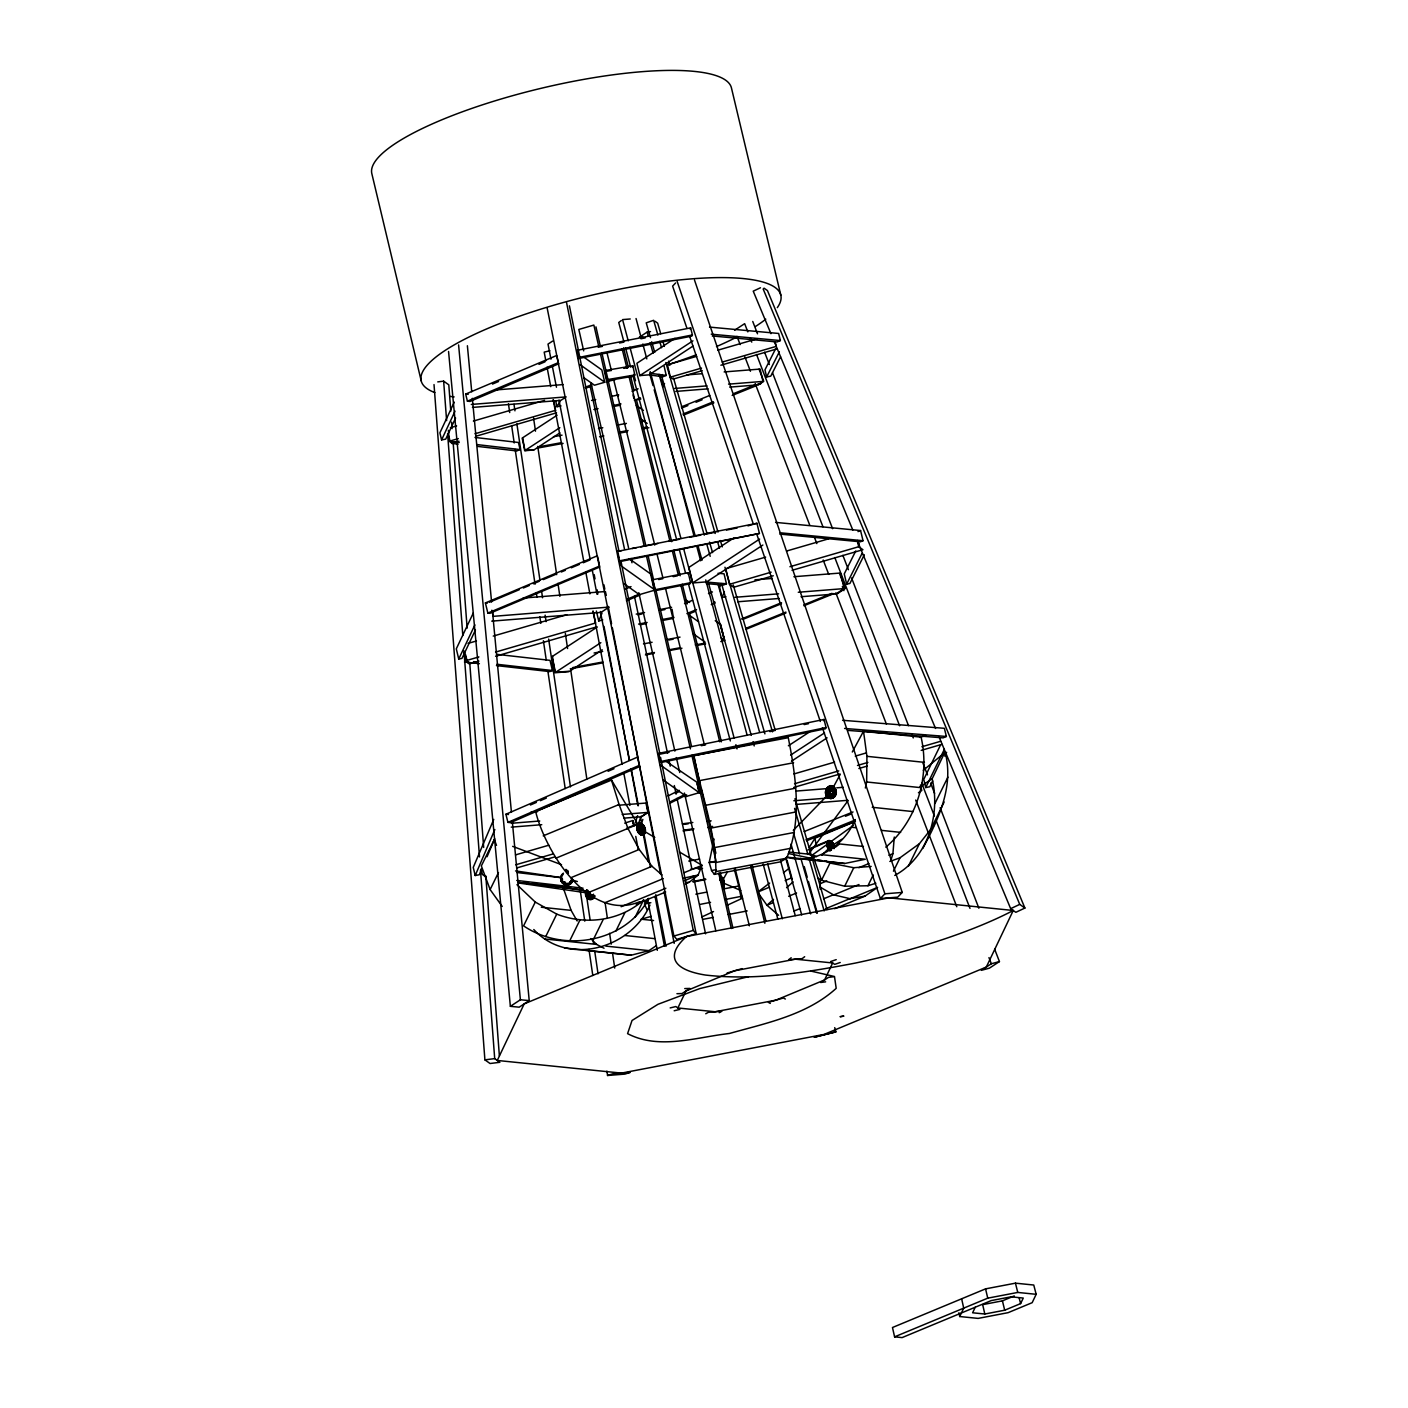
<?xml version="1.0" encoding="UTF-8"?>
<svg xmlns="http://www.w3.org/2000/svg" width="1408" height="1408" viewBox="0 0 1408 1408"><rect width="100%" height="100%" fill="white"/><g stroke="black" fill="none" stroke-linecap="round" stroke-linejoin="round"><path stroke-width="1.5" d="M591.923 897.09L592.363 894.661L592.662 896.245C592.909 898.515 589.494 897.442 591.571 898.022M714.155 839.115L709.192 862.47L711.568 870.531L714.366 874.386L715.898 871.622C715.862 831.934 701.114 794.235 693.95 755.603L693.845 755.216M865.357 788.022L866.659 781.986L866.923 756.325L863.456 730.734M831.125 794.482C831.565 799.075 826.021 796.312 831.125 794.482C837.531 791.912 826.637 788.498 830.685 794.341M832.374 788.339L835.173 792.018L833.307 796.4L835.19 791.965L833.184 792.317M830.632 843.075L829.875 845.733L829.858 844.413C832.85 838.094 827.816 850.414 830.262 843.41M829.91 844.026C832.55 841.491 832.093 843.339 834.363 847.158A5.421 2.376 73.7 0 0 830.227 841.843A5.421 2.376 73.7 0 0 830.298 849.341M829.682 792.757C824.912 795.538 826.302 787.758 829.84 791.736M826.566 793.003L826.566 791.718L829.717 792.229M826.584 791.736L827.834 795.027L829.998 793.707M827.112 793.003L827.517 789.518M829.611 796.171A4.013 3.555 -83.8 0 1 827.781 793.954L827.622 791.894A4.013 3.555 -83.8 0 1 833.061 789.078L833.589 788.674M832.357 789.219C838.235 792.616 828.854 800.131 827.816 792.88C825.774 787.406 835.912 790.821 832.586 788.058M832.568 790.997C832.709 785.594 837.214 796.101 833.166 792.845M834.786 794.411L834.698 790.733M722.427 878.381C719.488 879.12 725.419 878.451 720.808 879.085M590.322 897.846L591.677 897.653M587.611 890.859A4.875 3.608 85 0 0 588.403 896.738L588.896 897.494A4.875 3.608 85 0 0 593.771 895.77A4.875 3.608 85 0 1 588.826 897.547L590.427 897.512M721.635 884.822C722.392 879.454 724.328 882.235 723.765 880.669M723.254 884.013L723.061 886.318M721.829 883.643L723.747 884.118L723.73 885.491L724.17 884.171L723.923 886.442L722.55 879.894A4.558 1.39 84.8 0 0 721.125 878.645L719.734 879.842M588.474 896.35L586.96 894.52L587.488 892.197M587.787 895.611L587.523 892.109L589.424 892.338M587.91 892.25L589.406 896.403L593.472 895.752M829.699 788.55C832.656 786.738 826.514 789.994 829.4 788.445M832.427 794.13L832.304 797.016L832.022 794.376M714.366 874.386L780.384 861.854L786.632 858.194C802.366 820.565 795.96 776.635 788.269 737.686L693.95 755.603M590.709 898.146L589.97 897.565A4.558 3.379 85 0 0 593.349 896.509L593.525 896.738A4.875 3.608 85 0 1 590.075 898.005M587.242 890.894A4.875 3.608 85 0 0 588.826 897.547L590.128 897.688M832.269 843.99A4.875 2.13 73.7 0 0 831.653 843.181L831.635 843.445A4.558 1.989 73.7 0 1 833.483 847.387A4.875 2.13 73.7 0 0 832.832 845.011L834.275 848.461A4.875 2.13 73.7 0 0 830.21 842.406L831.125 842.266M639.426 825.475L638.458 826.074L639.285 824.982A4.558 3.027 70.5 0 1 641.854 825.739L640.64 817.133L648.454 812.029M643.544 833.307L640.781 833.026C635.096 827.218 644.547 827.288 640.147 831.301M890.595 861.344L892.918 853.635L894.291 837.056M831.741 790.592L831.688 787.723L830.614 788.339M833.307 796.4L833.36 796.277A4.558 4.048 -83.8 0 0 835.12 793.197L834.944 790.856A4.558 4.048 -83.8 0 0 831.864 788.005L830.491 787.635M568.322 883.502L567.23 883.555M832.181 790.733L832.41 788.709M820.16 889.31L820.459 879.173M639.69 827.622L640.112 824.806L638.827 825.141M830.984 796.822C834.645 795.766 828.397 799.075 831.582 794.499M831.23 797.315L832.339 796.242M885.808 847.158C916.942 820.899 930.16 776.53 921.096 737.158L863.579 731.122L852.298 752.013M832.85 795.872L832.146 796.91L833.29 796.118M894.766 875.442C928.4 857.085 940.491 814.546 932.166 778.765L945.014 751.942M922.75 848.514C938.555 819.104 954.061 786.491 945.155 752.33L923.278 770.299M565.47 882.376C563.182 881.443 566.966 885.333 563.042 882.006A4.875 4.4 36 0 0 568.621 883.678A4.875 4.4 36 0 1 563.006 882.024L566.298 883.555M723.888 885.122L722.99 887.779A4.875 1.478 84.8 0 0 723.342 880.651A4.875 1.478 84.8 0 0 720.914 879.507L721.213 879.49M723.853 886.477L724.117 885.227M831.301 795.89L828.995 796.47M640.077 825.158L641.749 825L640.429 824.648M829.946 845.504L829.893 847.194L829.682 845.469A3.045 1.32 73.7 0 0 827.851 845.398A3.045 1.32 73.7 0 1 829.435 845.504L829.506 846.93C827.306 848.39 828.062 843.181 829.998 844.008M829.946 844.765L830.843 842.618M829.576 844.8L829.822 843.445M641.133 833.272L639.795 832.85L641.15 833.184M591.342 897.318L592.064 894.96M639.126 828.045L638.616 825.581L637.507 827.834A4.558 3.027 70.5 0 0 638.229 831.213L639.179 832.216L639.461 830.738M638.194 827.57L637.701 828.89L638.282 826.496L637.894 828.01A4.013 2.675 70.5 0 0 641.573 833.237A4.013 2.675 70.5 0 0 642.928 827.71C642.066 820.811 645.814 835.014 640.077 832.11M638.528 826.813L638.44 828.96M644.547 831.776C642.805 834.539 647.381 825.704 641.362 828.714M644.442 831.899L644.67 829.488M830.509 796.47L829.101 796.893L827.834 794.904M833.8 790.011L832.885 791.366M639.795 832.92L640.992 833.536M571.243 880.141A4.875 4.4 36 0 1 570.997 881.285L571.226 880.141M639.566 824.789L640.922 824.842L639.566 824.894M831.899 843.568L830.174 842.706L829.717 843.99L829.946 842.758M723.149 880.968L722.955 878.821M830.034 844.677L830.386 842.424L831.899 842.934L830.861 842.301M637.507 825.598A5.614 3.062 67.8 0 0 639.654 833.131A5.614 3.062 67.8 0 0 644.195 833.008A5.738 3.133 67.8 0 0 642.858 826.461L643.192 826.162M587.206 892.091L587.611 890.102L587.242 891.158M587.242 892.267L587.822 891.018M593.067 895.558L593.384 894.397M593.278 895.699L593.56 894.397M640.042 827.605L640.693 825.211M827.622 791.894L826.654 791.754L827.57 790.786M830.192 845.434L831.107 842.987M722.41 878.662L721.354 878.733L722.392 878.293M644.142 832.674L642.946 833.642A4.875 3.256 70.5 0 1 639.514 833.219L638.282 831.811M644.072 829.541C643.157 832.11 646.536 826.162 641.661 829.682M587.91 896.526L588.456 896.421A4.558 3.379 85 0 1 587.453 893.288L589.794 893.253L591.712 895.171M720.491 879.542L721.072 878.328A4.875 1.478 84.8 0 1 723.061 881.267A4.875 1.478 84.8 0 1 722.902 887.304L723.747 887.128M723.36 887.638L723.096 885.579M722.902 887.832L723.923 886.054L723.026 887.181M635.149 822.941L637.63 815.619M638.546 823.592L641.01 816.253M641.01 824.912L642.858 819.403M640.446 825.106L641.749 825M590.55 897.442L591.342 895.224M570.328 881.901L569.272 882.992L570.363 882.094A4.875 4.4 36 0 1 569.642 883.115L569.624 883.098A4.875 4.4 36 0 0 570.486 882.253L569.888 882.112M562.426 878.856L562.408 879.701M701.36 793.461L699.846 786.368L700.726 791.402M679.378 851.946L702.046 865.322L698.139 875.037L689.304 882.253L685.362 883.872M722.955 879.718L721.723 878.451M642.03 825.722L643.262 826.355L642.242 825.405M602.765 619.925L598.734 620.998L602.008 613.131M652.432 580.782L652.89 579.709L688.213 572.722L690.606 582.683L690.166 583.757L654.843 590.762M687.755 573.795L688.213 572.722M831.794 848.355L830.667 845.486L831.618 843.181M672.056 609.312L673.482 618.358L663.08 620.365M493.75 819.403L473.246 867.398L475.2 875.53L479.354 874.755L481.923 868.754M475.2 875.53L494.842 829.541M487.045 856.75L494.736 838.763M721.301 583.598L719.646 587.453L721.547 595.443M724.416 591.853L722.022 597.432L725.912 596.675M659.419 758.56L658.909 753.315L824.014 719.453L826.056 727.584L825.528 728.763L660.44 762.626L658.909 753.315M823.486 720.632L824.014 719.453M821.902 860.834L786.597 857.138C815.214 865.48 844.395 845.645 855.272 819.579M640.394 827.71L641.45 825.44L640.763 827.939M638.264 826.918L638.51 825.546L638.053 827.112M640.13 825L638.44 826.883L638.95 828.414M638.563 827.27L639.901 825.862L641.837 826.443M643.562 832.973L643.861 831.741M830.227 849.077L831.6 849.006M833.026 845.205L834.17 848.478M832.99 843.814L833.624 844.87M454.256 402.142L439.894 432.837L441.584 439.912L445.72 439.138L455.594 418.035M441.584 439.912L455.048 411.136M660.827 377.802L662.358 374.546M663.01 386.848L664.541 383.592M473.37 612.832L456.298 648.842L458.726 659.014L461.965 658.398L475.446 629.974M458.726 659.014L474.901 624.888M638.845 831.019C638.07 828.256 638.774 832.832 639.197 830.315M1013.25 910.483L986.322 967.05L824.05 1034.422L621.474 1073.107L497.27 1060.453L524.198 1003.886L686.47 936.531L889.046 897.829L1013.25 910.483A196.539 46.552 -13.4 0 1 854.938 963.16C805.851 972.523 755.586 980.795 705.531 975.058A196.539 46.552 -13.4 0 1 686.47 936.531M975.251 1307.222L972.611 1312.784L984.808 1314.016L1004.696 1310.214L1020.606 1303.614L1023.264 1298.053L1011.067 1296.821L991.179 1300.605L902.088 1337.6L894.59 1336.843L892.478 1327.515L985.565 1288.866L1015.45 1283.163L1033.754 1285.029L1036.165 1294.304L1032.17 1302.682L1008.128 1312.661L978.12 1318.398L959.71 1316.533L963.706 1308.138L961.646 1298.81M576.805 351.454L577.35 350.293L690.659 327.87L692.402 334.946L691.838 336.125L578.547 358.53L577.35 350.293M690.096 329.032L690.659 327.87M617.637 550.546L619.678 561.634L759.422 533.456L756.941 523.283L617.197 551.461L621.491 550.616M756.941 523.283L747.93 525.87M828.203 795.819L829.33 796.523A4.558 4.048 -83.8 0 1 827.323 794.147L826.531 792.968L826.883 794.235A4.875 4.33 -83.8 0 0 834.451 795.555A4.875 4.33 -83.8 0 0 831.917 787.688A4.875 4.33 -83.8 0 0 827.059 794.27L826.76 794.235A4.875 4.33 -83.8 0 0 834.187 795.538A4.875 4.33 -83.8 0 0 831.67 787.653A4.875 4.33 -83.8 0 0 826.813 794.235L827.798 795.08M516.965 884.682L535.269 902.07L523.582 925.866C563.605 953.181 625.821 942.55 648.824 898.322M940.562 744.92L923.771 779.381L925.707 787.565L929.843 786.738L932.642 781M925.707 787.565L944.363 749.285M944.768 756.114L946.634 752.294M502.216 906.435L490.125 889.574L481.342 865.92L494.331 839.485L496.514 845.398M490.125 889.574L498.467 872.573M545.706 936.602L556.741 914.126C585.728 925.461 620.03 920.973 643.562 900.029L646.941 902.229M569.518 941.248L579.902 920.093M593.402 939.453L603.134 919.618M615.771 931.269L624.853 912.754M635.131 917.206L643.562 900.029M871.147 866.413L853.776 867.715L829.981 863.069L821.533 880.246L817.907 878.17M853.213 825.546L812.627 854.814L821.533 880.246L844.694 886.23L853.776 867.715M844.694 886.23L867.944 885.755L873.242 874.931M893.446 871.218L900.046 857.754L919.406 843.709L934.437 824.718M934.93 803.563L947.918 777.128M908.371 866.184L919.406 843.709M931.832 827.147L944.152 802.014M618.077 396.035L618.658 394.874L612.392 396.158M855.782 550.915L844.254 573.918L846.666 584.109L849.904 583.493L864.318 554.752M846.666 584.109L862.048 553.45M775.72 348.568L764.966 369.846L766.638 376.957L770.774 376.147L780.56 356.805M766.638 376.957L779.363 351.806M592.768 896.667L593.718 895.664M592.856 896.72L593.56 895.506M593.525 896.738L594.053 895.734M605.722 375.214L605.51 370.462L632.826 365.816L634.832 374.95L634.234 376.059L606.918 380.706L605.51 370.462M632.227 366.925L632.826 365.816M721.758 879.278L723.096 880.141L721.53 881.742M839.995 774.805L830.773 791.912L793.285 830.386M641.661 825.264L640.394 824.754M722.586 880.493L727.566 871.57M589.758 897.301L590.955 895.171M561.053 405.926L557.022 406.718L560.067 401.315M830.104 791.296L827.587 789.43L826.971 790.522M834.627 794.306L833.782 795.326L834.75 794.376M831.283 797.28L829.963 797.174M721.213 881.214L722.462 879.05M830.931 845.698L832.251 843.603L831.266 842.934M649.968 905.098C630.731 948.728 567.846 966.627 533.79 929.526M809.195 847.405L815.003 838.182L854.938 821.674M830.245 844.818L829.277 844.202L830.386 842.424A4.875 2.13 73.7 0 0 830.826 850.186L829.594 846.736L830.861 848.901M721.178 879.261L721.952 878.363M723.008 887.674L723.694 886.723M721.371 881.426L722.11 878.627M563.869 882.974L564.291 882.394A4.558 4.118 36 0 0 565.242 883.098L563.253 881.813M789.026 852.051L808.579 854.163L848.144 800.483M639.883 832.691L639.778 831.072M590.603 894.96L589.002 896.896L589.952 897.477M638.387 831.178L639.408 832.075L638.986 830.72M644.142 829.77A4.875 3.256 70.5 0 1 643.984 832.075L643.755 831.882A4.558 3.027 70.5 0 0 643.227 827.499L643.034 826.232L643.685 827.394M829.418 849.763L829.083 844.73A4.558 1.989 73.7 0 1 830.456 842.741L831.794 843.093M831.178 846.032L832.691 844.307L831.97 843.181M593.067 896.421L592.293 897.547M638.088 825.968L639.038 824.894M638.405 826.373L639.408 825.141M641.238 832.779L644.002 831.459L641.59 830.614M643.826 832.269L641.45 833.624L642.787 833.395A4.558 3.027 70.5 0 1 639.602 832.955L638.827 832.374M643.315 833.483L644.107 832.515M830.438 790.944L828.485 788.586L827.13 790.557M828.555 788.638L828.098 789.835M827.851 789.818L828.731 788.867M832.99 796.171L834.17 795.432M833.202 796.365L834.064 795.309M675.629 282.955L672.619 286.106L686.752 327.765M822.43 727.707L880.387 898.533L884.91 893.798L902.246 892.426L694.478 279.998M902.246 892.426L897.706 897.142L880.387 898.533M719.858 879.947L721.125 878.645M821.586 855.325L830.931 846.437L841.826 839.238M641.08 828.291L642.963 826.602M587.699 895.646L587.981 896.773M830.192 843.973L831.846 844.166L833.43 848.144M773.502 899.395L766.955 905.238L758.789 893.798M786.579 887.709L793.109 881.866M830.298 794.077L828.467 795.678L827.71 794.922M721.301 882.376L723.078 881.954A4.558 1.39 84.8 0 1 723.202 885.386M827.059 794.182L829.787 793.25M833.096 791.824L834.926 790.715L835.138 791.982M834.944 790.768L834.205 789.642M590.286 894.643L588.35 896.245L589.301 897.23M567.336 883.978L566.122 883.731L568.603 883.52M562.514 880.862L562.338 879.613M835.806 846.93L839.203 844.272M621.298 320.566L618.746 322.485L623.85 341.616M791.19 957.774L788.656 959.71L802.138 958.637L804.672 956.701M769.666 883.062L757.61 892.162L769.437 887.181M783.429 872.678L788.586 868.771M828.379 845.75L829.347 845.011A4.013 1.76 73.7 0 1 831.336 843.638A4.013 1.76 73.7 0 1 833.378 848.355M639.514 833.219L638.229 831.213M834.222 789.888L833.378 788.814M831.406 846.437L833.166 845.17M535.568 811.043L535.621 811.43C545.512 852.35 589.618 922.662 639.795 901.683M834.627 908.688L864.97 896.139L877.606 887.374L849.394 899.043M637.666 828.819L638.158 829.981L638.211 828.854M585.235 950.365L631.259 955.187L648.93 950.646L656.093 945.789M919.653 787.09L932.166 778.765M832.04 843.11L832.955 844.166M552.693 341.035L548.011 344.098L550.968 359.198M650.514 331.619L647.205 332.059L639.39 337.181L642.717 336.741M557.128 415.202L522.122 438.134L525.061 450.454L534.266 449.715L559.891 432.925M674.925 338.378L636.909 363.282L639.848 375.602L649.053 374.862L692.982 346.086M525.061 450.454L559.838 427.662M639.848 375.602L692.93 340.824M734.624 330.229L744.656 323.664L747.824 331.866M724.152 371.941L760.109 369.072L763.03 381.392L757.715 384.894L729.678 387.13M758.402 384.842L763.734 381.339L759.035 369.16M597.362 626.947L551.866 656.744L555.579 672.32L569.659 671.211L602.272 649.845M733.779 537.997L688.899 567.389L692.613 582.965L706.693 581.856L762.854 545.054M555.579 672.32L600.864 642.664M692.613 582.965L759.634 539.07M840.418 573.021L844.131 588.597L835.982 593.947L801.029 596.728M837.144 593.842L845.293 588.509L839.362 573.109L793.901 576.717M646.624 802.666L647.891 812.398M617.901 805.288L645.885 803.053L648.102 812.381L641.414 816.763L624.061 818.136M788.374 745.782L809.776 731.773M790.592 755.11L824.49 732.917M791.454 761.2L827.112 737.845M448.554 351.49L510.365 1006.333L520.397 999.768L529.214 1000.595L512.266 821.005M529.214 1000.595L519.182 1007.178L510.365 1006.333M918.421 792.757L921.765 790.557L920.445 784.96M999.434 961.576L991.338 963.758L981.306 970.341L989.402 968.158L999.434 961.576L994.682 949.274M828.397 788.832L829.77 788.269A4.558 4.048 -83.8 0 0 827.165 791.806L827.235 791.842M828.502 788.973L829.664 788.304M831.987 796.558L833.166 795.749A4.013 3.555 -83.8 0 0 833.061 789.078L833.149 789.219M641.045 827.658L642.928 827.71M827.394 793.954L826.531 792.968M830.192 846.683L829.576 845.486A3.467 1.514 73.7 0 0 827.534 845.152A3.467 1.514 73.7 0 0 827.253 844.976M591.202 897.794L592.469 897.213L591.254 897.882M705.742 1013.76L708.382 1012.299L721.864 1011.226L719.206 1012.686M829.03 796.928L828.08 795.96M562.954 882.13L563.006 882.112A5.738 5.474 26.3 0 0 565.629 883.714A5.632 5.368 26.3 0 0 568.533 883.714L568.48 883.696M828.362 847.37L829.506 846.93A4.013 1.76 73.7 0 0 830.614 849.728M590.04 894.238L587.664 895.418L588.28 896.632L587.418 895.558M667.938 795.978L679.202 790.328M675.47 793.408L679.237 791.525M669.75 802.102L684.763 794.552M669.786 803.299L686.664 794.816M640.077 824.701L638.898 825.827M637.806 827.534L637.666 827.587A4.875 3.256 70.5 0 1 643.122 826.179A4.875 3.256 70.5 0 1 642.558 833.87L642.699 833.8A4.875 3.256 70.5 0 1 637.648 827.587L637.894 827.834M642.242 833.29L643.298 832.832M760.478 287.76L753.227 291.157L770.95 333.678M1010.662 908.653L1019.744 904.394L1024.901 908.054L1015.819 912.314L1010.662 908.653L938.925 736.56M701.923 916.907L713.539 911.557M727.109 905.291L742.614 898.146M833.642 848.514L833.307 844.87M586.766 892.091L587.523 895.734M587.453 892.25L589.829 892.742M830.597 848.813L830.034 847.704L831.442 849.957L830.773 848.76M632.122 391.371L638.088 388.784M640.394 397.83L634.41 400.418L640.851 398.992M505.912 814.246L637.349 757.187L639.39 765.318L507.936 822.378L505.912 814.246L508.482 814.528M530.394 805.006L536.36 802.419M540.355 800.694L546.322 798.09M608.062 771.285L614.029 768.698M639.954 766.445L510.506 822.642L507.936 822.378M625.064 589.142L631.03 586.608M627.458 599.104L639.408 594.035M626.437 600.811L639.918 595.074M842.6 720.298L944.363 728.306L946.37 736.472L943.061 737.862L847.792 730.382M465.678 394.082L556.653 355.52L558.395 362.595L467.403 401.157L465.678 394.082L468.195 394.363M492.466 384.085L498.538 381.515M538.965 364.373L545.037 361.803M558.906 363.722L469.938 401.438L467.403 401.157M718.027 573.285L724.046 573.795L726.44 583.774L723.378 585.077L706.306 583.598M599.755 567.019L489.843 613.307L487.854 613.078L485.39 602.923L597.291 555.808L599.28 563.939M489.368 602.29L519.341 589.67M523.336 587.998L529.338 585.464M533.333 583.792L539.317 581.258M543.312 579.586L555.315 574.534M561.299 572L565.312 570.328M571.296 567.794L579.286 564.432M583.282 562.76L589.283 560.226M487.854 613.078L599.773 565.981M785.189 880.563L791.102 878.082M809.706 848.584L828.837 840.558M807.981 849.922L829.03 841.086M709.526 327.096L778.642 333.467L780.366 340.56L777.058 341.95L712.254 335.966M684.534 603.61L692.507 600.283M708.47 593.613L712.448 591.941M857.965 531.608L860.57 530.534L863.034 540.707L860.429 541.798L779.803 534.09M686.893 613.606L696.52 609.576M713.874 602.325L714.806 601.938M689.322 613.818L695.306 611.318M711.251 604.648L715.246 602.976M643.826 828.538L643.702 827.27M894.59 1336.843L987.747 1298.158L1017.755 1292.438L1036.165 1294.304M984.808 1314.016L982.678 1304.635L1002.426 1300.851L1014.27 1295.941M535.621 811.43L611.494 780.085L640.816 829.224L654.808 837.461M543.224 835.842L619.098 804.496L611.494 780.085M555.878 858.194L627.95 828.414L639.214 849.464L651.992 866.29L661.954 874.896M570.926 877.694L639.214 849.464M587.506 892.936L651.992 866.29M604.578 902.862L663.256 878.61M621.139 906.717L665.861 888.237M684.323 880.739L698.139 875.037L683.619 878.152M636.187 904.2L665.702 892.003M772.886 902.792L766.955 905.238L778.589 915.306M788.656 896.262L796.558 893.006M820.846 883.414L826.848 880.933M858.88 867.698L868.894 863.562M888.906 855.29L892.918 853.635M794.024 911.046L799.92 908.6M823.522 898.85L833.36 894.784L849.922 898.656L864.97 896.139M832.867 895.312L858.986 884.523M825.546 908.741L849.922 898.656M496.69 654.333L550.018 660.352L552.411 670.525L549.806 671.598L496.461 665.597M474.989 437.448L518.443 442.482L520.098 449.574L516.771 450.93L477.664 446.406M626.789 828.186L638.282 823.486M627.018 828.696L636.61 824.789M684.288 872.608L702.046 865.322M741.418 618.992L781.51 602.694M743.389 619.186L781.493 603.715M745.8 628.373L785.893 612.075M803.933 604.754L832.005 593.331M745.782 629.394L785.875 613.096M803.915 605.757L833.976 593.542M681.314 406.947L709.738 395.454M681.789 408.003L687.896 405.557M696.01 402.266L702.099 399.802M682.95 414.058L713.416 401.755M733.726 393.554L756.061 384.525M683.443 415.114L713.909 402.811M732.178 395.437L756.554 385.598M587.541 894.397L587.382 893.306M804.144 831.565L853.037 811.958M845.416 816.27L851.523 813.824M806.01 839.749L854.902 820.142M806.538 840.805L855.413 821.198M664.154 366.344L666.213 375.443L662.939 376.763L650.514 375.056M834.346 790.979L834.117 789.694M827.27 795.344L827.253 794.112M585.235 387.253L591.272 384.912M585.658 388.274L591.694 385.933M831.582 846.912L833.923 846.032M722.85 880.845L721.054 881.514L722.726 881.109L721.846 879.454M644.336 828.379L641.555 829.189M889.874 861.467L900.046 857.754M639.373 831.53L640.341 832.656M721.741 882.622L723.677 881.989L723.342 880.686L723.888 884.347L723.694 881.83M836.211 959.64L830.65 961.541L834.662 964.392L840.224 962.491M826.989 794.042L827.658 795.203M607.552 1075.483L612.814 1073.794L630.133 1072.421L624.888 1074.11L607.552 1075.483L606.918 1071.136M867.944 885.755L875.846 883.256M584.355 357.509L601.814 369.917L604.754 382.237L594.475 385.229L583.88 377.696M450.349 427.75L456.632 425.92M473.387 421.062L544.597 400.365M696.766 356.312L667.445 364.83L670.384 377.15L673.13 379.104L702.187 370.656M717.71 350.222L757.504 338.659M448.835 436.146L450.014 441.021L458.304 438.61M474.918 433.787L555.896 410.256M670.384 377.15L701.536 368.086M722.286 362.067L776.283 346.368L775.509 343.112M458.973 441.162L452.742 442.974L450.014 441.021M475.587 436.339L556.565 412.808M720.878 365.218L776.934 348.92M468.054 643.403L476.45 640.974M493.24 636.082L566.738 614.733M765.653 557.11L725.754 568.709L729.467 584.302L733.656 587.277L773.274 575.766M786.65 551.021L828.643 538.806M629.182 558.677L651.376 574.482L655.09 590.058L639.373 594.634L623.867 583.598M469.269 663.925L465.08 660.933L464.446 652.414L466.382 660.563L478.896 656.92M495.563 652.08L595.637 622.987L592.856 611.301M729.467 584.302L771.162 572.176M789.923 566.72L858.722 546.726L862.928 549.701L792.035 570.31M478.914 661.126L470.571 663.538L466.382 660.563M495.598 656.269L595.654 627.176M720.808 641.555L724.733 640.411L720.368 624.36M698.21 783.13L665.262 760.76M685.274 796.752L700.322 792.37M515.539 854.885L548.786 845.222M624.694 823.152L632.755 820.53L633.829 826.197M793.901 773.96L834.574 762.15M855.272 756.131L865.656 753.104M919.688 737.405L925.918 735.592M515.68 864.811L553.098 853.934M794.534 783.746L838.763 770.898M857.49 765.459L867.891 762.432M921.906 746.733L940.614 741.294M517.053 867.856L554.453 856.997M793.778 787.424L840.101 773.96M858.862 768.504L867.17 766.093M921.202 750.376L941.97 744.339M673.922 936.038L693.264 930.406L696.15 933.715L676.808 939.33L673.922 936.038L547.184 308.141M727.091 972.981L742.157 968.598M835.877 1031.87L814.37 1037.221L835.877 1031.87L834.715 1027.646M651.253 916.362L641.115 919.213L653.576 920.533M830.79 787.653L829.294 788.163L830.808 787.987M831.037 797.122L832.392 796.858M833.923 847.176L831.723 847.405M587.488 894.397L589.864 893.763M748.651 976.659L699.829 988.574L657.976 1004.291L632.034 1020.483L627.581 1033.648C659.173 1050.139 696.203 1037.203 729.414 1033.49C766.48 1023.07 806.819 1015.027 836.194 988.346L834.486 976.518L810.938 971.08M549.894 350.75L544.192 352.123L545.829 360.747M638.598 829.822L638.986 829.84M670.173 1007.917L675.858 1006.544L679.87 1009.395L674.168 1010.768M721.23 882.358L723.078 881.954M591.571 400.453L595.725 399.59M593.894 409.517L598.066 408.672M612.656 405.662L620.981 403.938M614.152 406.402L620.4 405.117M804.478 859.267L844.747 863.491L865.286 859.25L822.149 854.726M658.381 754.494L669.117 752.294M701.272 745.694L705.566 744.814M769.877 731.614L774.171 730.734M804.197 724.574L808.474 723.694M660.95 761.464L826.056 727.584M598.171 347.23L602.448 346.386M619.555 342.989L623.832 342.144M640.939 338.765L645.198 337.92M579.093 357.368L692.402 334.946M658.662 579.55L662.816 578.723M673.218 576.664L677.371 575.854M690.606 582.683L655.283 589.688L652.89 579.709M632.192 548.522L636.486 547.677M640.763 546.85L657.923 543.488M668.624 541.394L679.342 539.299M690.061 537.205L700.779 535.11M705.074 534.266L715.774 532.171M726.493 530.077L737.211 527.982M620.118 560.718L759.422 533.456M700.075 904.394L710.565 902.334M725.226 899.483L741.981 896.21M692.982 881.461L705.602 878.997M693.106 882.006L705.725 879.56M636.222 614.117L644.547 612.515M659.102 609.717L671.581 607.306M637.842 614.786L642.013 613.976M660.739 610.386L664.893 609.576M638.563 624.096L647.117 622.442M662.077 619.573L673.939 617.285M640.2 624.765L646.43 623.568M699.301 780.666L793.619 762.749M705.83 805.253L795.432 788.234M710.882 828.098L795.766 811.994M714.261 847.634L794.429 832.427M715.915 862.506L791.384 848.179M698.245 869.176L702.539 868.349M711.568 870.531L715.792 869.739M715.898 871.622L786.632 858.194M650.848 902.722L644.406 903.936L647.099 909.832M695.851 894.168L706.57 892.144M723.73 888.888L738.725 886.037L741.277 898.357M702.803 919.371L713.363 917.365M728.165 914.549L747.19 910.941M715.493 861.291L709.192 862.47L715.774 862.101M594.088 652.995L602.677 651.411M643.491 643.861L652.098 642.277M667.128 639.514L680.029 637.12M668.835 640.006L673.13 639.214M572.81 667.55L602.888 661.989M645.867 654.069L654.456 652.485M669.504 649.704L680.24 647.715M695.288 644.934L703.877 643.35M570.222 668.835L602.448 662.904M645.427 654.966L654.016 653.382M669.064 650.602L681.947 648.226M696.995 645.445L705.584 643.861M553.45 436.726L562.038 435.16M598.506 428.507L602.8 427.733M617.813 424.987L626.402 423.421M640.851 421.819L645.128 421.045M537.926 446.97L561.528 442.658M619.45 432.08L628.038 430.514M643.051 427.786L647.346 426.994M537.363 448.114L563.112 443.414M599.579 436.762L603.874 435.97M618.886 433.242L627.458 431.658M642.488 428.93L648.912 427.75M688.758 861.062L699.547 859.126M690.606 869.246L699.23 867.698M829.805 847.986L830.21 846.648M590.322 897.952L591.694 897.741M604.912 371.571L611.213 370.498M623.832 368.35L628.021 367.646M607.517 379.597L634.832 374.95M830.315 842.846L831.266 842.899M832.216 843.022L833.061 844.043M723.87 881.813L724.134 884.312M833.466 976.73L828.485 977.381L820.67 982.502L825.651 981.834M682.405 823.821L692.824 822.483M684.077 824.331L688.248 823.803M706.992 821.392L711.146 820.846M683.496 830.139L693.898 828.802M708.488 826.936L712.642 826.408M683.091 830.914L693.493 829.576M708.066 827.71L712.237 827.182M437.765 381.885L443.643 381.146L448.8 384.824L450.789 411.136M484.898 1059.854L494.701 1058.622L499.858 1062.301L490.054 1063.515L484.898 1059.854L434.016 384.578M724.064 883.045L721.811 883.133M685.555 882.57L689.304 882.253M630.256 318.982L622.565 319.598L628.232 340.842M495.616 389.963L563.235 384.578M687.069 374.898L702.328 373.683M471.31 404.448L566.157 396.898L560.824 400.382L472.454 407.422M674.661 388.45L706.992 385.862M728.552 384.155L763.03 381.392M675.787 391.424L708.136 388.837M533.861 449.979L524.656 450.718L522.738 437.73M523.142 598.066L605.387 591.518L606.302 595.408M754.952 579.832L772.27 578.442M734.906 597.309L778.606 593.824M798.266 592.258L844.131 588.597M491.726 621.139L600.934 612.445L609.101 607.094L493.328 616.334L491.867 610.21M737.686 601.779L779.187 598.47M568.99 671.651L554.91 672.76L552.482 656.339M530.974 812.205L537.504 811.694M795.766 791.102L828.062 788.533M836.757 787.829L843.286 787.318M511.403 823.275L539.739 821.005M622.178 814.44L648.102 812.381M793.848 800.765L832.427 797.685M511.245 827.13L541.763 824.701M795.749 804.461L847.528 800.325M723.483 882.006L723.448 883.098M639.672 825.158L640.816 825.123M641.555 833.254L642.629 833.166M684.746 988.574L689.85 988.434L682.035 993.555L676.931 993.696M829.576 845.768L829.664 844.378M827.587 792.933L828.872 792.95M831.864 788.005L830.403 788.251M830.35 788.075L831.706 788.146M830.139 796.541L831.424 796.488M829.963 796.805L831.336 796.858M829.946 796.998L831.336 797.051M844.606 728.464L946.37 736.472M706.376 582.05L726.44 583.774M711.251 334.189L780.366 340.56M775.579 522.386L860.57 530.534M780.226 532.787L863.034 540.707M758.085 383.715L760.602 383.962M866.923 756.325L924.44 762.362M866.659 781.986L921.307 787.706M872.238 807.294L913.211 811.606M851.734 827.253L855.994 827.693M881.496 830.368L900.627 832.374M838.306 843.814L863.403 846.454M518.179 882.446L562.918 887.146L586.485 891.141M541.288 907.227L571.102 910.36L577.122 920.99M624.8 935.493L654.474 938.608M544.808 938.978L596.57 944.416L604.032 948.253M605.792 946.106L648.93 950.646M564.485 947.936L631.259 955.187M485.39 602.923L487.362 603.134M473.475 661.637L477.734 662.112M496.936 664.277L552.411 670.525M479.406 663.661L464.464 661.989L467.069 660.915L465.643 654.808M452.742 441.778L459.254 442.534M476.643 444.541L520.098 449.574M451.598 443.397L458.11 444.154M823.979 861.062L844.747 863.491M517 872.538L561.933 877.782M516.736 880.44L583.07 888.184M517.704 882.306L581.891 889.786M649.669 373.173L666.213 375.443M518.144 882.939L588.227 893.077M831.794 847.898L833.994 848.214M515.539 870.918L560.419 877.466M641.678 830.174L644.107 830.562M644.6 902.264L648.912 902.968M589.618 897.371L590.779 897.618M590.814 897.899L588.614 897.477M834.152 794.13L833.026 793.338M641.274 825.405L642.418 825.774M788.445 853.512L811.43 858.387M817.714 859.725L821.902 860.605M641.978 833.624L640.64 833.29L641.89 833.8M573.144 880.282L577.368 881.531M831.371 788.11L832.621 788.55M828.925 796.664L830.28 797.034M512.653 846.366L561.528 864.706M721.6 882.27L740.784 890.472M808.579 854.163L814.352 856.75M812.627 854.814L816.482 856.645M826.126 861.238L829.981 863.069M721.811 884.118L723.483 885.386M785.347 999.046L783.429 997.973L768.363 1002.338L770.282 1003.411M535.269 902.07L556.741 914.126M820.072 887.058L833.36 894.784M641.414 830.984L643.579 832.251M832.339 788.427L833.395 789.184M764.016 288.13L767.448 290.576L1024.901 908.054M654.984 321.253L657.659 323.171L660.704 333.714M580.043 364.654L604.754 382.237M636.328 405.381L643.386 410.397M640.165 418.405L647.222 423.438M689.638 602.483L686.224 600.054L687.139 603.944M715.246 620.717L720.685 624.571L724.398 640.165L720.949 637.718M451.968 443.203L449.222 441.25L448.395 430.302M622.354 566.755L655.09 590.058M689.938 615.63L698.544 621.773M693.158 633.688L705.232 642.277M660.387 765.037L699.301 792.722L697.083 783.394L699.248 792.686M663.45 780.138L686.4 796.47M485.866 876.92L482.434 874.474L481.096 868.877M641.168 831.248L643.051 832.814M638.88 829.347L637.894 827.534M587.963 896.456L589.195 897.512M590.797 938.59L596.57 944.416M722.92 886.142L723.166 887.11M829.347 845.011L828.238 846.507L829.488 844.395M640.851 831.406L642.4 833.114M833.307 788.867L834.134 789.941M722.357 878.346L723.114 879.278L722.269 878.381M830.685 848.901L831.107 850.098M830.438 848.584L831.16 849.64M832.779 793.778L833.606 795.15M640.499 831.424L641.678 833.166M642.594 826.514L644.336 829.664M638.774 830.931L639.408 832.075M567.582 870.338L568.198 871.446M829.611 788.638L830.843 790.698M638.264 827.816L638.88 828.854M722.709 880.546L720.843 880.792L722.462 880.282A4.013 1.214 84.8 0 0 721.195 879.173M763.136 288.939L1019.744 904.394M857.595 540.514L859.214 544.403M774.33 341.774L852.826 530.059M857.894 542.203L935.546 728.464M638.581 831.142L637.842 828.749M752.752 321.464L757.504 333.784M764.614 352.246L769.349 364.549M772.517 372.768L832.603 528.686M842.882 555.35L848.426 569.712M851.576 577.931L908.512 725.648M911.662 733.85L913.246 737.95M922.733 762.573L927.485 774.875M930.635 783.094L934.595 793.338M940.139 807.699L978.877 908.23M750.2 338.026L751.784 342.126M756.518 354.429L822.941 526.768M834.803 557.55L899.624 725.771M921.765 783.218L934.419 816.042M936.003 820.16L969.989 908.371M988.962 957.616L991.338 963.758M842.336 586.555L843.92 590.656M737 336.389L740.168 344.59M744.902 356.893L750.446 371.254M755.181 383.574L809.741 525.131M814.475 537.451L816.851 543.594M823.187 560.014L828.714 574.376M835.824 592.838L886.424 724.152M915.693 800.061L956.789 906.734M619.098 804.496L627.95 828.414M571.102 910.36L562.866 886.741M830.544 788.374L831.283 790.574M677.142 281.389L884.91 893.798M689.568 336.09L753.174 523.565M756.712 533.984L820.318 721.459M561.968 879.806L562.302 881.003A4.875 4.4 36 0 1 561.898 879.842A4.875 4.4 36 0 0 562.32 880.968M723.325 879.613L723.73 880.88M723.131 879.63L723.554 880.968M663.133 342.162L664.347 346.386M668.624 361.152L669.838 365.376M673.499 378.03L717.992 532.101M720.421 540.549L722.251 546.885M733.216 584.866L775.28 730.506M794.974 798.706L826.989 909.568M657.906 335.086L653.646 320.302L646.219 322.837L650.478 337.603M659.736 341.405L661.566 347.741M665.826 362.525L715.194 533.474M717.64 541.922L719.453 548.24M724.944 567.248L772.482 731.861M794.587 808.403L807.875 854.41M809.072 858.598L824.173 910.906M651.693 341.81L654.738 352.352M661.426 375.549L707.08 533.632M709.526 542.062L712.571 552.605M721.688 584.232L764.914 733.885M793.514 832.955L799.603 854.04M800.818 858.264L816.658 913.07M804.25 866.589L807.224 877.166M808.403 881.39L817.309 913.088M647.205 332.059L648.384 336.301M650.162 342.654L653.136 353.232M659.085 374.387L704.264 535.181M706.64 543.646L710.195 556.336M717.922 583.845L759.528 731.949M791.032 844.096L810.656 913.915M650.038 375.056L652.995 385.581M654.174 389.787L694.954 534.987M697.91 545.512L702.046 560.243M708.558 583.387L751.256 735.381M753.034 741.717L754.23 745.941M785.664 857.894L801.698 914.918M786.984 860.077L792.176 879.138M633.758 374.405L635.501 380.758M636.046 318.525L641.133 337.638M642.84 344.027L646.8 358.899M650.214 371.642L693.845 535.304M696.678 545.934L700.638 560.806M705.742 579.938L747.102 735.082M780.595 860.675L795.238 915.605M629.922 347.213L680.926 538.507M683.76 549.12L734.202 738.285M735.891 744.656L737.035 748.915M767.677 863.861L782.32 918.79M625.557 347.987L630.643 367.101M632.914 375.602L676.526 539.141M679.36 549.771L685.573 573.126M688.406 583.757L730.33 740.942M763.171 864.125L777.902 919.354M734.237 869.035L738.725 886.037M1019.181 1298.018L1020.606 1303.614M633.037 394.997L633.952 398.605M1015.45 1283.163L1017.755 1292.438M623.568 347.97L628.338 367.118M630.45 375.637L634.146 390.544M636.786 401.192L671.704 541.693M673.816 550.211L680.17 575.749M682.282 584.267L687.051 603.434M689.691 614.082L721.424 741.805M752.242 865.867L765.899 920.832M622.178 349.026L626.965 368.245M629.077 376.781L669.926 541.147M672.566 551.83L678.41 575.309M681.05 585.974L719.77 741.805M750.534 865.621L764.861 923.261M607.13 353.39L611.371 370.445M613.483 378.963L654.755 545.107M656.885 553.626L662.693 577.051M665.35 587.699L704.458 745.078M735.099 868.402L749.355 925.795M617.69 553.485L618.693 557.568M1002.426 1300.851L1004.696 1310.214M661.25 379.597L662.57 385.035M652.925 582.789L653.875 586.766M857.278 540.619L858.722 546.726M780.806 295.152L731.456 87.965A184.835 43.771 -13.4 0 0 541.517 88.211A184.835 43.771 -13.4 0 0 371.835 173.642L421.203 380.829M619.661 561.458L620.629 565.541M553.45 399.978L555.421 408.197M596.358 611.037L598.734 620.998M555.738 401.227L557.022 406.718M985.565 1288.866L987.747 1298.158M595.954 326.85L600.336 346.139M601.814 352.581L645.762 545.512M648.208 556.23L653.576 579.814M656.022 590.533L691.539 746.451M693.493 755.005L700.304 784.907M701.272 789.166L715.88 853.248M720.245 872.485L732.899 928.013M598.734 346.474L593.859 325.072L578.811 329.454L583.686 350.856M600.688 355.045L644.09 545.53M646.518 556.23L690.413 748.88M691.874 755.304L715.827 860.446M718.731 873.206L731.333 928.523M591.008 382.958L628.549 547.765M630.995 558.466L631.963 562.76M638.792 592.715L674.872 751.115M676.333 757.539L679.747 772.517M684.429 793.038L715.81 930.776M958.901 1312.766L959.71 1316.533M590.058 385.739L624.483 549.085M634.445 596.376L667.515 753.298M668.87 759.739L670.226 766.181M674.309 785.541L676.122 794.13M677.019 798.424L691.979 869.352M693.334 875.811L705.566 933.838M569.413 305.818L618.886 550.95M621.069 561.704L659.683 753.086M660.563 757.381L696.15 933.715M566.544 302.509L693.264 930.406M603.962 584.848L604.806 589.16M608.186 606.408L611.565 623.674M612.41 627.986L637.754 757.381M639.443 766.005L660.686 874.474M664.048 891.704L674.186 943.395M552.235 365.675L556.459 387.235M558.994 400.171L590.251 559.768M592.363 570.557L597.01 594.282M600.389 611.53L629.517 760.338M631.206 768.962L638.387 805.622M644.019 834.363L650.355 866.677M655.829 894.661L665.949 946.352M594.211 574.622L595.021 578.934M597.062 589.723L597.872 594.035M603.997 626.402L629.306 760.32M630.942 768.962L637.877 805.675M643.192 833.747L648.507 861.837M655.037 896.386L664.418 946.07M547.061 367.224L550.722 386.654M553.186 399.608L583.792 561.493M585.816 572.282L589.899 593.877M593.173 611.142L622.142 764.403M623.779 773.027L629.904 805.411M635.765 836.422L638.194 849.323M647.539 898.762L657.29 950.33M815.003 838.182L816.323 846.19M533.579 418.141L535.498 431.182M537.75 446.406L556.67 574.64M557.955 583.334L559.874 596.376M565.33 633.336L567.582 648.542M570.786 670.296L586.837 778.976M605.123 902.862L607.358 918.086M609.611 933.293L611.213 944.17M612.498 952.864L614.733 968.088M513.99 404.307L514.958 410.837M516.894 423.878L539.986 580.378M541.587 591.237L542.555 597.766M545.125 615.155L546.075 621.667M548.645 639.056L570.469 786.878M590.04 919.459L585.869 891.211A6.178 4.981 -84.5 0 0 588.35 899.219A6.178 4.981 -84.5 0 0 594.95 895.752M592.926 939.03L593.56 943.378M594.845 952.072L598.048 973.808M508.429 403.832L509.714 412.526M511.632 425.568L514.202 442.957M515.17 449.469L535.058 584.232M536.342 592.926L536.976 597.274M539.862 616.845L540.83 623.357M543.4 640.746L546.286 660.317M547.888 671.176L565.206 788.568M579.973 888.554L584.778 921.149M588.949 949.414L592.803 975.498M467.386 345.752L471.733 391.758M472.349 398.323L491.586 602.008M492.413 610.755L511.438 812.258M458.586 344.907L520.397 999.768M451.598 422.101L452.109 428.666M453.094 441.83L467.139 628.179M469.779 663.274L483.666 847.44M485.813 875.934L499.365 1055.718M443.643 381.146L446.618 420.622M447.603 433.77L462.81 635.483M463.954 650.83L479.494 856.926M480.48 870.074L494.701 1058.622M561.968 878.856L562.126 879.982M561.774 878.715L561.968 879.982M639.32 825.563L639.373 827.781M722.955 887.586A5.738 1.056 79 0 0 722.709 882.534A5.738 1.056 79 0 0 721.09 877.202A5.632 1.038 79 0 0 720.227 877.008M720.086 876.48A6.178 1.144 79 0 1 721.037 876.691A6.318 1.179 79 0 1 722.832 882.57A6.318 1.179 79 0 1 723.096 888.131M720.966 879.102A5.421 1.654 84.8 0 1 723.818 881.021A5.421 1.654 84.8 0 1 722.85 888.395M720.386 879.894A6.072 1.848 84.8 0 1 723.606 880.088A6.072 1.848 84.8 0 1 722.709 889.064M722.92 882.077A4.013 1.214 84.8 0 1 723.043 885.104M829.242 849.693A5.738 3.115 67.2 0 1 827.763 842.142A5.632 3.062 67.2 0 1 832.603 843.181A5.738 3.115 67.2 0 1 834.346 847.176M827.446 841.702A6.178 3.362 67.2 0 1 832.779 842.864A6.318 3.432 67.2 0 1 834.68 847.264M830.034 851.136A6.178 3.362 67.2 0 1 827.482 841.878M829.91 849.693A6.072 2.658 73.7 0 1 829.84 841.28A6.072 2.658 73.7 0 1 834.557 847.352M828.168 849.517A3.467 1.514 73.7 0 1 827.534 845.152M828.414 849.534A3.045 1.32 73.7 0 1 827.622 845.962A3.045 1.32 73.7 0 0 828.52 849.517M829.066 849.886A2.605 1.144 73.7 0 1 827.904 846.384M828.15 845.522A2.605 1.144 73.7 0 1 829.03 845.381M829.787 849.939A2.957 1.285 73.7 0 1 828.485 846.666M828.573 845.416A2.957 1.285 73.7 0 1 830.139 845.152M827.147 845.328A3.045 1.32 73.7 0 1 827.552 845.539M830.526 850.08A4.558 1.989 73.7 0 1 829.259 846.894M829.893 849.27A4.875 2.13 73.7 0 1 830.386 842.424M826.232 791.789A5.632 4.523 -83.7 0 1 831.424 786.245A5.632 4.523 -83.7 0 1 835.19 792.862A5.632 4.523 -83.7 0 1 829.33 797.245M828.256 796.646A5.632 4.523 -83.7 0 1 826.32 793.232M826.584 788.709A6.178 4.963 -83.7 0 1 833.518 786.509A6.318 5.086 -83.7 0 1 835.278 794.411A6.318 5.086 -83.7 0 1 829.083 797.984M827.869 797.333A6.318 5.086 -83.7 0 1 825.704 793.496M825.616 791.877A6.318 5.086 -83.7 0 1 826.426 788.744M831.67 789.659A2.957 2.622 -83.8 0 1 833.008 789.888M834.046 790.856A2.957 2.622 -83.8 0 1 834.346 791.525M834.258 793.778A2.957 2.622 -83.8 0 1 833.378 794.957M642.03 825.352A5.738 3.133 67.8 0 0 641.133 824.507A5.614 3.062 67.8 0 0 637.454 825.422M637.12 825.053A6.178 3.379 67.8 0 1 642.154 824.965A6.318 3.45 67.8 0 1 643.826 827.622M637.19 825.246A6.178 3.379 67.8 0 0 639.531 833.518A6.178 3.379 67.8 0 0 644.53 833.395A6.318 3.45 67.8 0 0 644.389 829.154M639.778 827.077A2.957 1.971 70.5 0 1 640.306 827.411M639.531 825.528A4.013 2.675 70.5 0 1 641.714 826.179M638.053 831.336A4.875 3.256 70.5 0 1 638.88 824.842A4.875 3.256 70.5 0 1 643.878 828.538M571.806 881.144A5.632 5.368 26.3 0 1 569.853 883.168M572.862 879.982A6.178 5.896 26.3 0 1 563.992 883.643A6.318 6.037 26.3 0 1 561.352 875.389A6.178 5.896 26.3 0 1 563.499 873.171M562.109 881.162A5.738 5.474 26.3 0 1 561.475 879.842A5.421 4.893 36 0 0 571.789 880.176A5.421 4.893 36 0 1 561.387 879.894M561.352 876.99A5.738 5.474 26.3 0 1 561.845 875.67A5.632 5.368 26.3 0 1 562.69 874.526M567.547 872.819A6.318 6.037 26.3 0 1 565.822 870.109M567.934 872.432A5.738 5.474 26.3 0 1 566.368 869.968M568.41 873.277A6.072 5.984 5.5 0 1 565.981 869.352M562.69 874.72A6.072 5.474 36 0 0 562.672 883.238A6.072 5.474 36 0 0 571.437 882.957L572.123 881.707A6.072 5.474 36 0 0 572.317 878.786M572.37 880.352A6.072 5.474 36 0 1 563.904 884.259A6.072 5.474 36 0 1 562.619 874.808M565.418 882.622A4.013 3.626 36 0 1 564.502 882.112M593.912 896.826A5.614 4.523 -84.5 0 1 587.523 897.952A5.614 4.523 -84.5 0 1 586.872 890.102M594.053 896.034A5.421 4.013 85 0 1 588.65 898.022A5.421 4.013 85 0 1 586.89 890.613A5.421 4.013 85 0 0 588.72 898.005A5.421 4.013 85 0 0 594.123 896.034M594.563 896.35A6.072 4.488 85 0 1 588.491 898.568A6.072 4.488 85 0 1 586.52 890.278M594.422 896.368A6.072 4.488 85 0 1 588.35 898.586A6.072 4.488 85 0 1 586.379 890.296M592.046 896.139A2.957 2.182 85 0 1 591.466 896.051M593.49 895.294A4.013 2.974 85 0 1 590.216 897.16A4.013 2.974 85 0 1 587.858 893.288M588.896 897.547A4.875 3.608 85 0 1 587.312 890.877M434.878 392.586A184.835 43.771 -13.4 0 1 583.845 297.123A184.835 43.771 -13.4 0 1 777.304 307.648M765.794 319.176A184.835 43.771 -13.4 0 1 755.304 326.586M735.31 337.814A184.835 43.771 -13.4 0 1 716.496 346.579M695.939 354.904A184.835 43.771 -13.4 0 1 667.832 364.742M615.384 379.562A184.835 43.771 -13.4 0 1 606.901 381.586M454.133 396.915A184.835 43.771 -13.4 0 1 450.366 396.387M644.371 830.526L644.072 831.882L644.459 830.544M587.33 890.912L586.96 892.214L587.418 890.93M840.277 1016.682L843.656 1016.118L840.277 1016.682M685.942 991.003L677.864 1007.97L715.123 1011.754L775.896 1000.155L824.578 979.95L832.656 962.966L795.397 959.182L734.624 970.781L685.942 991.003M832.744 843.85L833.342 845.099L832.744 843.85M640.306 823.381L639.232 823.451A6.072 4.048 70.5 0 0 638.229 832.603A6.072 4.048 70.5 0 0 645.198 832.198A6.072 4.048 70.5 0 0 640.306 823.381M832.762 788.198L831.477 787.758L832.762 788.286M828.626 798.037L827.446 797.21A6.072 5.386 -83.8 0 1 828.678 787.037A6.072 5.386 -83.8 0 1 836.334 792.352A6.072 5.386 -83.8 0 1 828.626 798.037M640.2 832.902L639.179 831.952L640.13 832.973M828.362 796.066L827.464 795.045L828.291 796.136M633.882 825.176L632.826 820.794L633.882 825.176M834.557 795.872A5.421 4.805 -83.8 0 0 831.758 787.125A5.421 4.805 -83.8 0 0 826.355 794.429A5.421 4.805 -83.8 0 0 834.557 795.872M834.61 795.872A5.421 4.805 -83.8 0 0 831.794 787.125A5.421 4.805 -83.8 0 0 826.408 794.446A5.421 4.805 -83.8 0 0 834.61 795.872M834.962 796.277A6.072 5.386 -83.8 0 0 831.811 786.474A6.072 5.386 -83.8 0 0 825.757 794.658A6.072 5.386 -83.8 0 0 834.962 796.277M637.349 827.376A5.421 3.608 70.5 0 0 642.787 834.363A5.421 3.608 70.5 0 0 643.421 825.827A5.421 3.608 70.5 0 0 637.349 827.376M637.19 827.429A5.421 3.608 70.5 0 0 642.646 834.416A5.421 3.608 70.5 0 0 643.262 825.88A5.421 3.608 70.5 0 0 637.19 827.429M636.891 827.165A6.072 4.048 70.5 0 0 642.981 834.979A6.072 4.048 70.5 0 0 643.685 825.422A6.072 4.048 70.5 0 0 636.891 827.165"/></g></svg>
